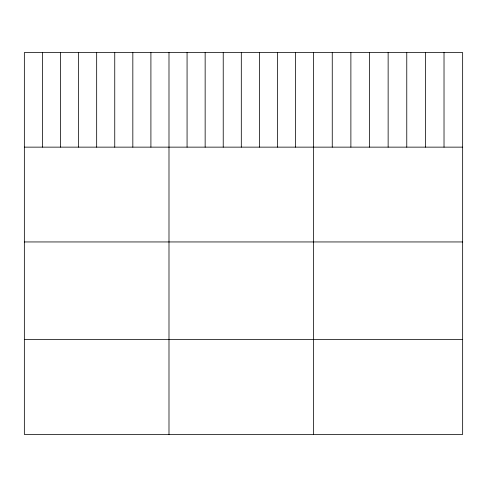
<?xml version="1.0" encoding="UTF-8"?>
<svg xmlns="http://www.w3.org/2000/svg" width="487" height="487" viewBox="0 0 487 487"><rect width="100%" height="100%" fill="white"/><g stroke="black" fill="none" stroke-linecap="round" stroke-linejoin="round"><path stroke-width="0.73" d="M462.65 147.141L462.65 434.434L24.35 434.434L24.35 52.566L462.65 52.566L462.65 147.141L24.35 147.141M24.35 241.948L462.65 241.948M24.35 339.628L462.65 339.628M444.022 52.566L444.022 147.141M425.394 52.566L425.394 147.141M406.767 52.566L406.767 147.141M388.139 52.566L388.139 147.141M369.511 52.566L369.511 147.141M350.883 52.566L350.883 147.141M332.256 52.566L332.256 147.141M313.628 52.566L313.628 434.434M295.548 52.566L295.548 147.141M277.468 52.566L277.468 147.141M259.388 52.566L259.388 147.141M241.308 52.566L241.308 147.141M223.229 52.566L223.229 147.141M205.149 52.566L205.149 147.141M187.069 52.566L187.069 147.141M168.989 52.566L168.989 434.434M150.909 52.566L150.909 147.141M132.829 52.566L132.829 147.141M114.749 52.566L114.749 147.141M96.67 52.566L96.67 147.141M78.59 52.566L78.59 147.141M60.51 52.566L60.51 147.141M42.43 52.566L42.43 147.141"/></g></svg>
